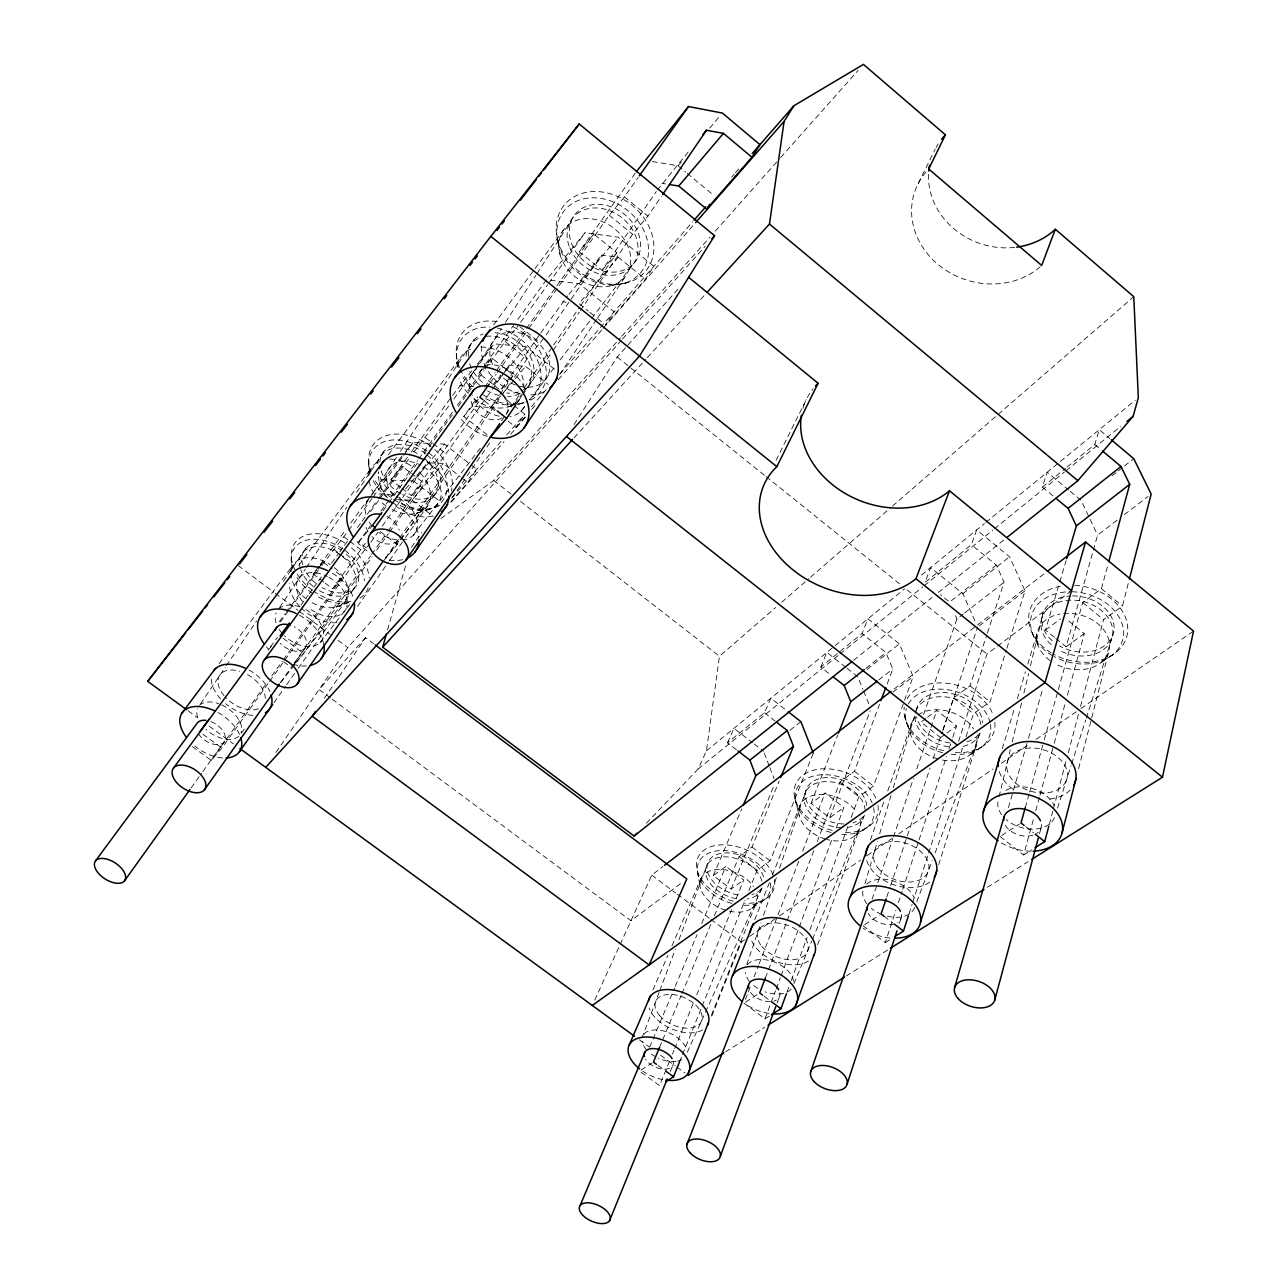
<?xml version="1.0" encoding="UTF-8"?>
<svg xmlns="http://www.w3.org/2000/svg" width="1288" height="1288" viewBox="0 0 1288 1288"><rect width="100%" height="100%" fill="white"/><g stroke="black" fill="none" stroke-linecap="round" stroke-linejoin="round"><path stroke-width="0.75" stroke-dasharray="5 3.75" d="M291.088 571.936L291.474 558.557M646.399 823.241L698.16 768.968L706.452 750.84L719.445 656.268L775.601 607.534M999.086 796.676L1010.323 749.793M1012.207 741.969L1021.577 702.894M1023.912 693.121L1028.597 673.592M1030.464 665.767L1043.119 613.024M1080.552 706.516L1103.575 619.673L1122.46 606.02L1128.884 580.92M1078.603 768.646L1109.081 650.36M1049.318 824.256L1052.908 810.748M1053.423 808.816L1066.206 760.564M1068.267 752.836L1078.491 714.244M1039.464 833.755L1041.042 827.942M1058.334 689.563L1082.677 602.575L1101.401 588.729L1108.227 563.597M1000.116 836.556L1023.638 854.974L1033.652 818.395M1035.761 810.699L1039.464 797.224M1039.98 795.308L1053.697 745.269M1054.228 743.337L1065.305 702.91M1067.414 695.214L1084.287 633.632L1066.512 619.126M1025.329 807.496L1029.112 793.971M1029.659 792.023L1043.715 741.759M1044.262 739.827L1057.786 691.495M387.559 629.848L405.978 564.386M1055.79 638.413L1066.11 646.785L1097.618 535.132L1118.081 519.434M1008.456 807.624L1012.915 792.201M1013.463 790.269L1027.937 740.133M1028.484 738.201L1042.958 688.066M864.956 883.632L877.418 841.499M879.672 833.835L890.99 795.533M893.26 787.87L914.754 715.082M915.317 713.166L917.024 707.418M1054.325 637.222L1045.486 630.057L1059.219 583.77M1059.799 581.838L1066.078 560.634M1002.322 748.731L1014.477 708.336M1017.359 698.708L1025.473 671.773M1027.776 664.077L1037.049 633.294M1067.06 467.061L1094.8 444.537L1099.26 429.693L1109.757 438.516M938.678 864.65L976.755 743.852M966.097 736.656L973.47 713.794L990.021 701.815L1006.314 650.134M1006.91 648.218L1025.023 590.789L1009.567 556.77L976.674 529.915L971.394 544.76L925.058 582.385L930.612 567.573L962.893 593.639L976.079 623.601M1057.529 808.075L1071.004 765.909M1071.616 763.993L1085.704 719.928M1086.315 718.012L1112.671 635.628M909.006 913.933L912.065 904.401M912.677 902.502L928.036 854.846M928.648 852.946L963.038 746.187M899.443 923.271L901.294 917.587M958.578 741.357L986.994 654.03L1069.942 591.884M1052.988 495.848L1042.411 487.089L1047.225 472.229L1068.75 490.084M863.04 925.718L885.259 942.623L895.885 910.326M898.396 902.727L902.147 891.328M902.775 889.428L918.392 841.933M919.02 840.034L946.535 756.442M949.031 748.827L952.17 739.328M952.782 737.428L956.533 726.029L936.795 710.396L927.296 717.432M942.784 730.199L953.603 697.983L970.009 685.86L986.737 634.984M987.365 633.1L1004.093 582.24L996.381 565.094L971.394 544.76M886.804 896.931L889.976 887.464M890.62 885.564L930.065 768.099M933.236 758.616L942.14 732.099M925.702 718.607L920.952 722.117L940.546 737.605L942.478 731.89M943.106 729.974L977.624 627.127M746.782 964.567L760.918 922.965M763.494 915.398L776.358 877.579M779.562 868.128L805.918 790.591M872.089 899.282L892.809 838.842M893.453 836.959L913.514 778.403M916.75 768.952L936.795 710.396M923.56 714.631L956.936 618.997L963.215 614.102M870.398 839.937L884.405 800.347M887.738 790.929L912.403 721.183M851.271 817.333L858.871 796.692L873.489 786.115L913.16 676.57L899.362 643.839L867.935 618.82L862.042 633.567L820.778 667.087L830.132 674.445M817.639 944.764L858.597 831.404M787.113 991.841L790.574 982.454M791.251 980.587L807.125 937.423M809.878 929.92L847.826 826.719M777.099 1002.95L779.868 995.479M743.965 1003.191L765.008 1018.792L775.489 990.762M776.181 988.878L780.367 977.673M781.059 975.805L798.512 929.05M799.22 927.183L832.016 839.309M836.202 828.087L843.881 807.528L825.077 792.989L811.038 803.374L829.73 817.767L843.881 807.528M817.204 841.74L839.921 782.009L854.443 771.287L879.543 704.327M887.207 683.88L892.777 668.987L885.903 652.517L862.042 633.567M916.798 901.809L932.27 860.497M935.088 852.978L980.104 732.824M659.102 992.485L642.084 1037.677A23.731 13.766 23.9 0 1 664.528 1031.237A23.731 13.766 23.9 0 1 686.552 1050.251M659.81 990.601L675.395 949.175M678.953 939.757L707.289 864.425M829.73 817.767L870.221 710.815M765.378 978.011L814.37 849.211M745.414 999.424L747.587 993.805M748.312 991.921L751.21 984.418M754.108 976.916L758.439 965.646M759.163 963.778L798.995 860.561M802.617 851.175L825.077 792.989M811.038 803.374L837.764 734.997M754.704 919.761L769.451 882.538M772.398 875.099L800.428 804.388M711.395 1015.266L755.879 903.741M711.797 1016.135L741.292 942.108L747.926 937.551M748.859 890.733L757.151 870.269L770.176 860.851L813.275 753.142M679.565 1061.859L681.835 1056.273M682.576 1054.421L701.413 1007.924M702.169 1006.057L745.092 900.038M670.307 1071.487L672.561 1065.965M669.422 1061.521L659.553 1085.607L639.556 1071.101M672.449 1054.099L673.978 1050.396M674.735 1048.545L693.701 1002.225M696.744 994.803L731.648 909.57M736.205 898.461L743.788 879.929L725.836 866.357L713.311 875.615L731.165 889.058L743.788 879.929M714.373 915.816L739.071 856.568L751.983 847.021L779.127 781.156M731.165 889.058L773.879 785.857M820.778 667.087L826.864 652.388L845.395 667.007M659.585 1047.273L661.903 1041.718M662.676 1039.867L681.191 995.431M681.964 993.579L711.282 923.222M793.891 983.662L811.746 941.045M812.519 939.194L863.717 816.898M649.667 1047.128L674.542 988.089M675.315 986.254L697.082 934.605M701.735 923.528L725.836 866.357M713.311 875.615L741.647 809.025M652.952 989.973L667.957 955.149M671.917 945.988L701.155 878.175M736.43 749.761L727.462 742.854L764.46 712.811L770.804 698.225L786.646 710.557M727.462 742.854L733.967 728.348L752.643 742.757M687.277 1052.216L704.697 1013.898M705.518 1012.062L761.933 887.979M594.766 1000.052L651.776 875.115L662.934 866.534M918.296 183.347L935.217 149.054M776.117 460.283L807.045 398.073A86.924 69.81 22.2 0 1 813.066 388.815M574.029 424.605L617.177 357.018L678.052 289.108M470.893 375.871L475.24 369.157M476.319 367.483L501.241 328.907M505.572 322.193L535.921 275.229M536.999 273.555L571.679 219.878M550.282 280.285L579.165 283.634L614.102 311.857L605.489 324.914L645.369 279.255L653.837 266.294L618.176 237.169L585.106 232.677L546.434 279.834L516.15 321.71M366.307 503.141L368.513 499.792M369.624 498.118L396.736 456.966M400.536 451.219L473.968 339.807M279.609 607.517L305.288 569.119M306.415 567.445L346.617 507.359M356.663 492.322L384.597 450.591M559.749 374.534L596.586 319.456M597.696 317.798L625.614 276.067M508.084 421.16L515.957 427.358L524.844 414.189L514.25 405.833M200.606 703.715L225.223 667.345M226.334 665.687L256.537 621.041M283.392 581.371L305.771 548.302M450.655 502.079L467.769 482.501L476.753 469.315L470.587 464.517M324.431 698.209L365.551 637.657L373.584 643.694M580.373 310.569L632.553 234.287L647.912 216.126L661.436 196.307M275.938 752.466L347.792 647.606L621.202 340.563M452.217 497.619L490.47 441.72M516.343 403.917L519.724 398.974M516.858 403.418L521.399 396.784M522.526 395.126L552.021 352.01M553.148 350.368L579.246 312.227M411.436 547.336L421.691 532.443M635.209 173.252L579.197 251.691L602.108 270.287L656.3 191.542M657.427 189.916L688.678 151.485M501.596 420.806L504.993 415.863M506.12 414.221L519.676 394.45M524.2 387.865L552.455 346.697M553.582 345.055L579.584 307.172M580.711 305.53L616.888 252.818L593.784 234.013L579.197 251.691M514.492 377.03L527.098 358.95L545.017 336.619M546.144 334.977L601.754 255.105L618.321 257.23L645.369 279.255M357.629 606.342L388.413 562.115M389.556 560.473L404.368 539.173M405.511 537.531L427.165 506.409M398.443 539.559L383.502 560.94L399.795 541.427M400.938 539.785L500.726 396.752M501.869 395.11L509.903 383.599M509.742 377.223L500.549 390.344L508.277 381.2M510.885 375.581L539.608 334.59M540.767 332.948L567.638 295.773M399.602 537.917L508.841 381.683M509.984 380.041L513.445 375.098L491.63 357.823L486.526 363.989M273.958 702.733L285.501 686.343M286.661 684.701L297.061 669.953M298.22 668.311L345.587 601.126M295.081 663.32L303.566 653.483L372.103 556.658M376.74 550.089L388.364 533.667M389.523 532.041L491.163 391.021M492.306 389.395L502.61 374.824M503.753 373.214L509.468 365.116L525.617 366.436L548.318 384.468M401.985 488.361L411.452 495.655L479.909 400.359M528.821 328.392L609.272 215.241L624.455 196.855L638.172 177.502M280.543 682.463L293.245 664.528M294.405 662.901L304.805 648.234A17.517 11.157 34.3 0 0 294.163 626.773M292.601 665.896L370.493 556.03M371.652 554.387L386.77 533.071M387.93 531.429L422.802 482.227L411.677 473.646M487.17 434.829L463.761 416.491L477.687 396.946M484.658 387.157L495.107 372.506M496.266 370.863L525.295 330.131M526.454 328.504L593.784 234.013M490.342 382.504L496.17 374.309M497.345 372.667L527.661 330.034M192.379 746.654L211.264 760.355L221.874 748.07L268.435 683.01M269.594 681.384L283.569 661.871M284.728 660.245L353.395 564.289L369.592 543.874M370.751 542.248L377.706 532.524M382.343 526.035L427.536 462.795L443.265 463.471L460.106 476.56M325.172 583.126L332.658 588.777L365.212 543.423M191.123 787.886L201.669 773.186M202.844 771.544L223.935 742.13M211.264 760.355L267.115 682.415M271.768 675.926L282.233 661.308M283.408 659.681L342.737 576.879L333.673 570.037M382.987 510.901L387.688 504.397M388.863 502.755L418.214 462.022M424.09 453.891L452.281 414.784M458.142 406.638L483.982 370.799M485.157 369.157L505.121 341.465L518.323 325.462M520.674 322.209L547.609 284.761M548.785 283.135L585.106 232.677M499.003 389.121L478.894 373.246L484.707 365.196M485.882 363.586L514.991 323.32M366.404 547.931L358.644 542.023L370.413 525.729M381.007 511.062L417.489 460.524M418.664 458.898L452.78 411.613M457.498 405.092L491.63 357.823M370.509 511.626L378.736 500.324M379.912 498.714L410.486 456.741M414.012 451.895L449.174 405.414M453.891 398.942L478.637 364.907M479.812 363.28L493.964 343.832L526.196 346.714L555.498 370.042M400.407 487.154L390.94 479.861L409.906 453.859M411.081 452.233L451.396 397.01M452.571 395.384L472.39 370.155M270.432 646.962L277.483 637.286M301.006 605.022L308.057 595.346M309.233 593.72L312.759 588.89M313.934 587.28L317.46 582.434M318.635 580.824L322.177 575.978M331.579 563.081L338.631 553.389M339.807 551.779L343.333 546.933M344.508 545.323L348.05 540.493M357.452 527.581L360.978 522.735M362.153 521.125L377.448 500.147M378.624 498.536L402.146 466.272L410.083 472.406M280.269 622.024L288.576 610.705M289.768 609.095L320.583 567.074M321.775 565.464L347.406 532.057M348.581 530.463L372.023 498.488M373.198 496.894L402.484 456.934M403.659 455.324L413.029 442.541L430.675 443.426M323.674 581.999L313.177 574.094L319.038 566.108M320.213 564.514L346.053 529.352M350.755 522.976L370.719 495.816M371.894 494.206L404.11 453.408M279.271 621.75L285.195 613.684M286.387 612.058L317.186 570.117M318.377 568.507L323.111 562.051L332.175 568.894M493.642 324.785L533.892 270.174M535.067 268.564L563.484 230.021M388.429 454.696L461.265 356.647M298.719 565.287L371.991 467.238M219.105 663.562L293.326 564.691M521.141 411.113L524.796 406.316M529.674 399.924L555.225 366.339M560.103 359.948L590.532 319.971M591.739 318.377L633.133 264.024A38.238 30.912 38 0 0 609.659 206.322A38.238 30.912 38 0 0 571.952 244.527A38.238 30.912 38 0 0 633.133 264.024M413.239 535.357L480.327 448.192M514.492 403.804L521.801 394.305M523.025 392.711L527.903 386.384M320.068 642.631L349.612 604.555M385.321 558.541L398.861 541.089M400.101 539.495L435.795 493.481M241.275 733.033L244.978 728.3M280.655 682.592L354.49 588.036M405.382 451.863L413.029 442.541M477.462 363.957L493.964 343.832M313.177 574.094L319.392 566.559M320.632 565.062L323.111 562.051M390.94 479.861L402.146 466.272M478.894 373.246L485.254 365.534M268.081 650.199L271.655 645.916M358.644 542.023L372.425 525.568M463.761 416.491L478.605 398.749M405.607 488.925L427.536 462.795M492.757 385.032L500.469 375.838M505.604 369.72L509.468 365.116M568.91 294.26L601.754 255.105M407.668 480.762L413.48 480.971L444.408 444.135L469.057 463.31M494.141 384.903L504.397 372.683M505.685 371.153L526.196 346.714M579.165 283.634L618.176 237.169M652.42 161.515L678.068 165.814L683.139 159.793M709.72 128.14L719.831 116.081M332.658 588.777L342.737 576.879M411.452 495.655L422.802 482.227M509.565 379.67L513.445 375.098M602.108 270.287L616.888 252.818M396.591 499.68L412.128 500.147L443.265 463.471M474.773 406.477L490.744 407.523L503.656 392.309M504.944 390.795L513.993 380.137M515.281 378.608L525.617 366.436M618.321 257.23L578.988 303.566L588.342 311.1M451.782 497.941L501.451 441.011M506.651 435.038L524.844 414.189M531.381 406.702L547.062 388.718M560.119 373.729L692.783 221.649M731.6 177.148L734.176 174.186M735.464 172.705L739.344 168.277M515.957 427.358L526.438 415.364M531.686 409.359L535.615 404.867M451.251 502.143L504.075 441.72M510.676 434.169L526.534 416.04M558.235 379.783L601.818 329.921M603.138 328.408L694.264 224.16M440.882 518.581L493.69 480.456L620.494 337.762M621.83 336.265L709.93 237.137M715.275 231.132L779.337 159.036M780.673 157.522L858.098 70.405M622.539 339.066L705.228 246.201M365.551 637.657L319.086 689.499L330.388 697.887M574.046 437.856L645.98 359.159M647.333 357.678L704.343 295.322M781.671 602.269L808.993 578.554M810.506 577.233L890.942 507.424M892.471 506.104L1133.778 296.691M706.452 750.84L904.627 588.825M921.451 575.076L984.354 523.636M985.884 522.381L1135.324 400.198M1042.411 487.089L1065.53 468.317M698.16 768.968L838.472 655.222M840.018 653.966L922.643 586.974M924.204 585.718L992.807 530.109M994.352 528.837L1064.516 471.971M1066.078 470.7L1120.64 426.473M853.654 660.261L932.045 597.455M938.324 592.432L1004.173 539.672M865.81 668.391L885.903 652.517M996.381 565.094L949.562 602.124L940.385 594.718M789.995 730.264L800.894 721.65M866.985 669.422L899.362 643.839M962.893 593.639L1009.567 556.77M1112.043 475.803L1116.68 472.133M1118.242 470.893L1122.878 467.222M1124.44 465.998L1133.73 458.657M878.786 679.903L892.777 668.987M964.793 612.879L1004.093 582.24M894.194 688.967L1045.695 572.613M892.826 692.155L913.16 676.57M979.202 625.92L1025.023 590.789M1124.392 514.604L1148.011 496.492M680.434 883.697L630.943 920.759L332.014 699.078M1045.486 630.057L1060.539 618.948M940.546 737.605L945.344 734.128M946.954 732.969L956.533 726.029M1066.11 646.785L1084.287 633.632M749.584 936.408L777.743 917.056M779.401 915.913L860.561 860.094M867.194 855.538L892.037 838.456M898.67 833.9L993.08 768.968M1001.372 763.269L1029.531 743.901M1036.148 739.344L1079.231 709.72M1080.874 708.593L1193.525 631.12M752.578 907.686L768.067 897.14M970.073 754.72L985.336 744.367M854.797 835.799L870.237 825.302M1101.079 662.579L1115.955 652.533M641.102 1070.103L651.873 1063.099M745.543 1002.161L758.133 993.966M864.683 924.655L879.43 915.06M1001.726 835.51L1019.388 824.014M765.008 1018.792L769.789 1015.781M885.259 942.623L891.876 938.437M1023.638 854.974L1031.736 849.839M725.595 1051.845L764.686 1027.277M846.28 975.982L888.784 949.256M987.381 887.287L1028.178 861.64M336.023 607.115L352.461 601.126M416.571 513.284L433.09 508.036M507.891 406.928L515.2 405.028M517.035 404.561L524.345 402.661A48.96 36.917 36.5 0 1 513.687 404.174M612.283 285.34L628.496 282.41M382.456 479.828L405.72 480.682M440.496 443.925L444.408 444.135M459.687 385.627L473.646 386.642M562.598 301.795L566.237 302.181M661.952 183.347L665.671 183.943M188.129 710.799L197.821 717.883M209.139 726.126L233.386 743.804M639.428 1039.819L649.184 1046.919M660.567 1055.21L675.186 1065.884M676.812 1067.06L684.942 1072.985M202.828 734.208L221.874 748.07M658.055 1065.466L664.254 1069.974M283.65 661.758L289.881 666.379M283.151 638.284L303.566 653.483M764.251 996.332L770.305 1000.84M238.28 565.641L273.7 592.158M275.31 593.366L297.866 610.238M299.476 611.446L330.066 634.34M338.116 640.378L347.792 647.606M651.776 875.115L675.749 893.067M677.343 894.258L709.318 918.183M710.928 919.374L741.292 942.108M333.624 549.3L338.197 552.761M339.71 553.904L353.395 564.289M739.071 856.568L757.151 870.269M343.896 536.855L348.485 540.348M350.014 541.507L363.796 551.989M751.983 847.021L770.176 860.851M380.266 531.558L397.509 544.727M884.067 916.267L893.019 923.11M412.128 500.147L433.171 516.343M413.48 480.971L440.464 501.789M754.188 743.965L763.526 751.178M461.651 477.751L467.769 482.501M764.46 712.811L775.102 721.087M427.391 462.263L434.829 468.027M839.921 782.009L858.871 796.692M493.69 480.456L511.062 493.98M520.529 501.37L719.445 656.268M425.604 437.839L431.593 442.492M433.09 443.652L446.566 454.133M854.443 771.287L873.489 786.115M484.578 400.987L495.606 409.665M1025.747 826.703L1033.652 832.917M490.744 407.523L495.478 411.242M506.699 399.876L512.737 404.641M846.924 668.214L857.728 676.731L862.863 689.257M505.121 341.465L527.098 358.95M953.603 697.983L973.47 713.794M519.805 326.637L540.477 343.139M970.009 685.86L990.021 701.815M617.177 357.018L764.476 475.32M766.038 476.576L900.811 584.816M907.074 589.84L986.994 654.03M589.904 312.356L596.135 317.379M597.696 318.635L602.365 322.403M609.272 215.241L632.553 234.287M1082.677 602.575L1103.575 619.673M624.455 196.855L647.912 216.126M1101.401 588.729L1122.46 606.02M678.068 165.814L685.731 172.173M687.277 173.445L713.327 195.068M1070.28 491.356L1081.035 500.291L1097.618 535.132M1094.8 444.537L1100.966 449.705M1032.01 632.617L1039.094 647.8M955.455 615.632L956.936 618.997M863.604 691.044L869.464 705.357M764.235 752.997L769.129 765.764M769.822 767.584L774.008 778.532M904.53 715.935L910.487 733.677M794.841 798.109L799.22 815.69M697.388 871.107L700.511 888.446M557.913 240.84L560.055 254.605M456.242 353.331L457.401 368.626A36.096 26.984 36.4 0 1 472.954 348.307M368.722 462.328L368.964 475.755M1014.719 247.393A73.754 66.219 17.9 0 1 928.616 172.93M936.135 147.379A73.754 66.219 17.9 0 1 938.131 144.063M1040.221 266.777A75.702 67.008 18.8 0 1 938.195 264.587A75.702 67.008 18.8 0 1 926.008 171.932M702.636 1029.901A32.023 18.982 23.8 0 1 672.32 1029.16A32.023 18.982 23.8 0 1 649.2 1008.021M929.711 882.119A36.692 24.327 19.6 0 1 892.858 884.437A36.692 24.327 19.6 0 1 866.293 859.08M432.816 515.989A38.672 27.193 35.2 0 1 394.82 505.218M386.625 496.766A38.672 27.193 35.2 0 1 378.736 471.714M426.779 461.523A38.672 27.193 35.2 0 1 448.804 492.596M1070.199 790.043A39.703 27.805 16.1 0 1 1047.112 799.188M1012.932 789.125A39.703 27.805 16.1 0 1 998.925 770.208M544.277 391.649A41.635 31.604 36.2 0 1 530.237 394.853M520.449 393.806A41.635 31.604 36.2 0 1 487.138 369.656M486.139 367.901A41.635 31.604 36.2 0 1 481.696 346.182M252.834 715.355A33.842 20.721 34.1 0 1 225.658 703.715M220.699 698.998A33.842 20.721 34.1 0 1 211.329 677.939M249.003 670.066A33.842 20.721 34.1 0 1 269.9 691.576M808.462 961.057A34.18 21.413 22.1 0 1 775.263 961.25A34.18 21.413 22.1 0 1 750.84 938.276M336.844 622.668A36.096 23.635 34.6 0 1 301.183 607.968M299.927 606.664A36.096 23.635 34.6 0 1 289.301 583.174M332.401 573.208A36.096 23.635 34.6 0 1 353.765 599.451M990.488 724.436A43.808 31.218 18.5 0 1 949.997 754.108M942.655 752.723A43.808 31.218 18.5 0 1 906.398 708.513M908.33 704.005A43.808 31.218 18.5 0 1 952.235 690.593A43.808 31.218 18.5 0 1 990.15 722.713M873.602 807.608A40.991 27.724 21.4 0 1 841.193 834.221M831.034 832.483A40.991 27.724 21.4 0 1 795.211 798.029A40.991 27.724 21.4 0 1 827.443 774.796A40.991 27.724 21.4 0 1 872.105 802.875M770.385 883.101A38.559 24.762 23.4 0 1 741.292 905.11M731.842 903.371A38.559 24.762 23.4 0 1 697.484 872.298A38.559 24.762 23.4 0 1 723.534 850.531A38.559 24.762 23.4 0 1 766.859 874.101M1072.051 591.756A47.173 35.291 14.3 0 1 1122.605 640.007A47.173 35.291 14.3 0 1 1054.212 656.59M1052.489 655.624A47.173 35.291 14.3 0 1 1031.43 615.745A47.173 35.291 14.3 0 1 1070.022 591.739M342.592 556.561A31.411 20.785 34.9 0 1 352.799 590.387A31.411 20.785 34.9 0 1 315.769 588.358M313.177 586.41A31.411 20.785 34.9 0 1 300.829 569.827M300.313 568.233A31.411 20.785 34.9 0 1 310.36 547.641A31.411 20.785 34.9 0 1 341.304 555.547M348.662 602.51A40.62 26.887 34.9 0 1 315.447 595.265M312.533 593.366A40.62 26.887 34.9 0 1 295.097 574.078M292.923 569.103A40.62 26.887 34.9 0 1 303.582 541.105A40.62 26.887 34.9 0 1 343.365 549.316M344.814 550.362A40.62 26.887 34.9 0 1 364.44 580.808M424.509 458.448A33.343 23.49 35.6 0 1 435.328 494.254A33.343 23.49 35.6 0 1 398.588 497.136M394.225 494.367A33.343 23.49 35.6 0 1 378.269 472.406M377.706 463.889A33.343 23.49 35.6 0 1 417.264 453.424M428.646 452.684A43.132 30.381 35.6 0 1 443.829 499.036A43.132 30.381 35.6 0 1 396.817 503.882M387.575 497.748A43.132 30.381 35.6 0 1 372.844 479.941M370.252 473.565A43.132 30.381 35.6 0 1 382.842 442.235A43.132 30.381 35.6 0 1 425.62 450.365M497.426 328.134A45.982 34.599 36.5 0 1 537.515 360.35A45.982 34.599 36.5 0 1 529.143 399.715M524.184 402.371A45.982 34.599 36.5 0 1 517.357 404.4M515.683 404.673A45.982 34.599 36.5 0 1 483.757 397.509M469.943 386.481A45.982 34.599 36.5 0 1 463.004 377.32M458.415 367.37A45.982 34.599 36.5 0 1 489.987 327.12M519.595 393.774A35.549 26.758 36.5 0 1 507.649 396.43M499.293 395.48A35.549 26.758 36.5 0 1 487.669 390.924M480.166 385.659A35.549 26.758 36.5 0 1 469.267 371.668M466.095 356.18A35.549 26.758 36.5 0 1 480.794 337.553M486.123 336.345A35.549 26.758 36.5 0 1 524.297 354.393A35.549 26.758 36.5 0 1 525.375 389.668M980.023 733.017A33.874 24.134 18.5 0 1 961.186 746.734M948.725 746.831A33.874 24.134 18.5 0 1 915.027 717.738M915.832 711.459A33.874 24.134 18.5 0 1 951.43 697.887A33.874 24.134 18.5 0 1 981.021 726.738M258.405 708.69A26.404 16.164 34.1 0 1 225.142 696.921M224.08 695.697A26.404 16.164 34.1 0 1 219.62 675.331A26.404 16.164 34.1 0 1 239.761 671.289M247.505 674.59A26.404 16.164 34.1 0 1 265.296 698.434M346.214 608.451A28.159 18.434 34.6 0 1 308.782 607.856M302.503 601.56A28.159 18.434 34.6 0 1 300.04 577.008A28.159 18.434 34.6 0 1 327.297 576.493M328.923 577.346A28.159 18.434 34.6 0 1 346.762 606.922M423.897 466.948A30.155 21.204 35.2 0 1 438.097 503.27A30.155 21.204 35.2 0 1 398.749 500.855M393.323 495.413A30.155 21.204 35.2 0 1 390.087 466.868A30.155 21.204 35.2 0 1 420.452 465.016M492.66 364.552A32.474 24.649 36.2 0 1 511.368 331.966A32.474 24.649 36.2 0 1 549.509 363.232A32.474 24.649 36.2 0 1 518.903 386.078M515.442 384.999A32.474 24.649 36.2 0 1 500.114 375.098M864.409 815.224A31.685 21.445 21.4 0 1 847.762 827.347M842.191 827.733A31.685 21.445 21.4 0 1 804.565 802.843A31.685 21.445 21.4 0 1 830.905 781.848A31.685 21.445 21.4 0 1 865.037 809.524M1051.201 644.644A36.467 27.29 14.3 0 1 1064.935 600.675A36.467 27.29 14.3 0 1 1112.687 634.678A36.467 27.29 14.3 0 1 1058.495 649.844M761.868 888.124A29.817 19.143 23.4 0 1 747.04 898.944M736.495 898.654A29.817 19.143 23.4 0 1 705.695 873.779A29.817 19.143 23.4 0 1 729.733 857.164A29.817 19.143 23.4 0 1 761.868 881.121M802.955 408.216A86.924 69.81 22.2 0 1 806.224 399.699M210.846 721.57A16.406 9.757 33.8 0 1 223.693 742.387A16.406 9.757 33.8 0 1 198.658 734.144M346.424 554.114A31.556 20.93 34.9 0 1 356.035 586.233A31.556 20.93 34.9 0 1 322.306 587.682M315.56 583.11A31.556 20.93 34.9 0 1 305.401 571.292M302.664 564.82A31.556 20.93 34.9 0 1 311.599 544.502A31.556 20.93 34.9 0 1 341.127 550.089M238.811 736.189A25.1 15.053 33.9 0 1 205.967 729.346M197.708 717.513A25.1 15.053 33.9 0 1 197.386 708.706M199.479 705.373A25.1 15.053 33.9 0 1 218.767 703.715M221.729 704.906A25.1 15.053 33.9 0 1 241.001 732.92M222.518 757.94A34.631 20.592 33.8 0 1 194.762 745.977M217.946 712.522A34.631 20.592 33.8 0 1 240.776 737.67M334.333 567.638A31.846 20.93 34.8 0 1 345.699 600.949A31.846 20.93 34.8 0 1 310.408 601.689M306.303 598.952A31.846 20.93 34.8 0 1 290.991 575.768M291.201 569.795A31.846 20.93 34.8 0 1 330.259 564.675M368.191 587.94A43.261 28.69 34.9 0 1 359.996 598.051M350.787 601.464A43.261 28.69 34.9 0 1 313.998 591.401M312.485 590.323A43.261 28.69 34.9 0 1 295.258 542.538A43.261 28.69 34.9 0 1 346.907 544.389M351.447 547.883A43.261 28.69 34.9 0 1 369.334 577.99M502.24 417.972A20.286 15.037 35.7 0 1 482.646 416.346A20.286 15.037 35.7 0 1 470.828 399.264M506.603 400.697A20.286 15.037 35.7 0 1 505.315 415.444M524.619 406.187A30.993 23.136 35.9 0 1 509.855 416.571M499.116 416.201A30.993 23.136 35.9 0 1 472.133 395.303M469.83 388.541A30.993 23.136 35.9 0 1 476.56 368.803M485.512 365.084A30.993 23.136 35.9 0 1 525.633 391.842M487.25 436.358A42.842 31.765 35.7 0 1 459.285 416.926M673.238 1061.264A15.504 8.919 24 0 1 663.272 1069.12A15.504 8.919 24 0 1 645.626 1059.235M761.337 888.833A29.946 19.272 23.4 0 1 751.87 894.596M738.088 894.951A29.946 19.272 23.4 0 1 707.064 869.32A29.946 19.272 23.4 0 1 732.969 853.445A29.946 19.272 23.4 0 1 763.929 879.108M681.803 1059.67A23.731 13.766 23.9 0 1 677.617 1061.151M676.007 1061.409A23.731 13.766 23.9 0 1 658.249 1058.124M655.511 1056.74A23.731 13.766 23.9 0 1 650.504 1053.439M646.431 1049.623A23.731 13.766 23.9 0 1 642.068 1041.477M756.797 893.47A30.22 19.272 23.4 0 1 722.536 909.103A30.22 19.272 23.4 0 1 705.309 873.345A30.22 19.272 23.4 0 1 753.432 886.466M662.74 1079.602A32.731 18.821 24 0 1 642.793 1071.246M774.394 879.559A41.071 26.436 23.4 0 1 743.353 903.049M733.291 901.198A41.071 26.436 23.4 0 1 696.534 866.566A41.071 26.436 23.4 0 1 728.541 845.089A41.071 26.436 23.4 0 1 772.961 874.584M304.87 648.17A17.517 11.157 34.3 0 1 280.237 643.308M427.069 454.906A33.504 23.635 35.6 0 1 438.242 490.422A33.504 23.635 35.6 0 1 402.484 494.656M400.987 493.851A33.504 23.635 35.6 0 1 381.087 470.764M379.88 462.07A33.504 23.635 35.6 0 1 425.7 453.795M305.9 609.626A26.79 17.195 34.3 0 1 320.954 641.666A26.79 17.195 34.3 0 1 284.535 635.853M282.201 633.406A26.79 17.195 34.3 0 1 279.238 629.526M276.034 622.812A26.79 17.195 34.3 0 1 276.067 612.975M278.482 609.176A26.79 17.195 34.3 0 1 299.605 606.793M306.512 665.928A36.998 23.554 34.3 0 1 294.195 664.656M268.725 649.474A36.998 23.554 34.3 0 1 266.262 646.721M299.557 615.213A36.998 23.554 34.3 0 1 324.077 646.415M420.194 473.131A33.842 23.667 35.5 0 1 426.537 507.214A33.842 23.667 35.5 0 1 390.57 508.76M386.126 505.975A33.842 23.667 35.5 0 1 379.509 500.324M374.228 493.755A33.842 23.667 35.5 0 1 369.237 481.342M369.479 472.97A33.842 23.667 35.5 0 1 379.252 461.217M389.701 459.091A33.842 23.667 35.5 0 1 413.464 467.335M439.868 505.363A45.933 32.425 35.6 0 1 373.89 478.46M370.928 471.988A45.933 32.425 35.6 0 1 384.726 436.197A45.933 32.425 35.6 0 1 433.428 448.449M434.748 449.593A45.933 32.425 35.6 0 1 451.315 491.018M779.852 992.71A16.567 10.095 22.3 0 1 773.895 1001.066M770.353 1001.597A16.567 10.095 22.3 0 1 749.697 991.019M863.363 816.318A31.83 21.59 21.4 0 1 852.769 822.823M843.704 823.95A31.83 21.59 21.4 0 1 805.902 798.93A31.83 21.59 21.4 0 1 832.386 777.775A31.83 21.59 21.4 0 1 866.663 805.612M791.154 989.087A25.358 15.569 22.2 0 1 765.04 991.824M757.682 988.299A25.358 15.569 22.2 0 1 753.802 985.562M749.552 981.44A25.358 15.569 22.2 0 1 745.253 972.537M747.362 964.728A25.358 15.569 22.2 0 1 773.605 961.766A25.358 15.569 22.2 0 1 793.472 981.343M860.126 820.118A32.136 21.59 21.5 0 1 826.88 839.47M825.286 839.019A32.136 21.59 21.5 0 1 804.227 799.768A32.136 21.59 21.5 0 1 856.826 812.486M768.952 1013.431A34.985 21.3 22.3 0 1 745.881 1004.334M877.965 805.483A43.647 29.592 21.4 0 1 843.093 832.241M832.273 830.39A43.647 29.592 21.4 0 1 794.149 793.649A43.647 29.592 21.4 0 1 828.522 768.856A43.647 29.592 21.4 0 1 876.082 798.785M1041.412 824.481A19.32 13.186 16.6 0 1 1036.599 833.481M1032.863 835.204A19.32 13.186 16.6 0 1 1004.656 823.901M1072.582 595.909A36.628 27.451 14.2 0 1 1113.476 633.149A36.628 27.451 14.2 0 1 1059.541 645.932M1052.199 640.716A36.628 27.451 14.2 0 1 1068.847 596.103M1054.47 817.655A29.527 20.302 16.5 0 1 1006.282 819.651M1001.694 814.724A29.527 20.302 16.5 0 1 998.619 798.641M1005.944 790.365A29.527 20.302 16.5 0 1 1054.019 805.499M1063.566 613.491A37.03 27.531 14.5 0 1 1109.306 649.216A37.03 27.531 14.5 0 1 1054.727 663.578M1050.074 660.583A37.03 27.531 14.5 0 1 1059.911 614.006M1031.076 851.191A40.781 27.837 16.6 0 1 999.391 841.595M1074.755 585.316A50.232 37.658 14.2 0 1 1126.404 637.769A50.232 37.658 14.2 0 1 1052.843 653.821M1051.282 652.903A50.232 37.658 14.2 0 1 1028.903 614.618A50.232 37.658 14.2 0 1 1060.169 586.282M397.654 540.445A18.805 12.88 34.9 0 1 372.007 536.742M368.127 531.896A18.805 12.88 34.9 0 1 365.679 524.119M386.964 516.504A18.805 12.88 34.9 0 1 399.248 530.157M495.172 332.642A35.71 26.919 36.5 0 1 533.506 365.599A35.71 26.919 36.5 0 1 506.78 393.049M482.485 382.375A35.71 26.919 36.5 0 1 472.31 369.849M471.537 368.32A35.71 26.919 36.5 0 1 469.685 363.619M468.349 356.567A35.71 26.919 36.5 0 1 483.161 334.011M399.232 498.52A28.739 19.835 35 0 1 417.393 522.896A28.739 19.835 35 0 1 403.225 539.897M396.833 539.897A28.739 19.835 35 0 1 378.769 532.33M372.119 526.035A28.739 19.835 35 0 1 369.044 521.737M365.824 514.25A28.739 19.835 35 0 1 369.141 498.794M379.123 494.045A28.739 19.835 35 0 1 397.573 497.635M402.742 559.668A39.703 27.209 34.9 0 1 387.076 559.684M367.128 550.894A39.703 27.209 34.9 0 1 355.408 539.849M392.824 502.948A39.703 27.209 34.9 0 1 418.906 537.853M521.559 395.963A36.096 26.984 36.4 0 1 514.604 403.852M511.416 405.623A36.096 26.984 36.4 0 1 469.363 394.724M468.091 393.404A36.096 26.984 36.4 0 1 459.027 378.414M480.907 347.052A36.096 26.984 36.4 0 1 523.862 385.257M513.349 326.894A48.96 36.917 36.5 0 1 545.79 367.273A48.96 36.917 36.5 0 1 525.987 402.146M511.835 404.158A48.96 36.917 36.5 0 1 481.374 393.742M473.002 386.947A48.96 36.917 36.5 0 1 460.331 369.415M459.558 367.627A48.96 36.917 36.5 0 1 499.792 322.145M901.439 914.512A17.823 11.495 20 0 1 897.607 922.466M894.339 923.915A17.823 11.495 20 0 1 868.273 913.289M978.317 734.611A34.019 24.295 18.5 0 1 966.403 742.001M950.045 742.999A34.019 24.295 18.5 0 1 916.654 717.03M916.332 710.525A34.019 24.295 18.5 0 1 950.641 693.298A34.019 24.295 18.5 0 1 982.519 722.729M914.689 907.428A27.241 17.71 19.9 0 1 883.327 915.027M881.684 914.416A27.241 17.71 19.9 0 1 871.332 908.33M866.921 903.838A27.241 17.71 19.9 0 1 862.896 890.877M866.663 884.148A27.241 17.71 19.9 0 1 892.375 880.734A27.241 17.71 19.9 0 1 914.174 897.817M976.771 737.3A34.357 24.327 18.7 0 1 939.371 759.34M937.664 758.874A34.357 24.327 18.7 0 1 916.621 716.144M917.974 715.082A34.357 24.327 18.7 0 1 973.583 728.96M889.944 937.986A37.626 24.279 20 0 1 863.234 928.149M994.867 722.375A46.642 33.311 18.5 0 1 955.342 752.562M943.637 750.743A46.642 33.311 18.5 0 1 904.289 707.032M907.106 698.837A46.642 33.311 18.5 0 1 951.478 683.96A46.642 33.311 18.5 0 1 993.177 715.017M569.763 247.811A38.077 30.735 38 0 0 630.685 267.244A38.077 30.735 38 0 0 607.26 209.847A38.077 30.735 38 0 0 569.763 247.811M558.074 242.756A49.25 39.767 38 0 0 634.34 278.433A49.25 39.767 38 0 0 615.6 202.957A49.25 39.767 38 0 0 558.074 242.756M659.504 1015.395A24.987 14.812 23.8 0 0 700.189 1023.413A24.987 14.812 23.8 0 0 676.071 995.044A24.987 14.812 23.8 0 0 659.504 1015.395M761.691 946.197A26.662 16.712 22.1 0 0 805.725 954.231A26.662 16.712 22.1 0 0 780.995 923.448A26.662 16.712 22.1 0 0 761.691 946.197M877.708 867.613A28.626 18.982 19.6 0 0 925.67 875.615A28.626 18.982 19.6 0 0 900.376 841.966A28.626 18.982 19.6 0 0 877.708 867.613M1015.363 782.879A30.976 21.687 16.1 0 0 1066.319 780.576A30.976 21.687 16.1 0 0 1029.563 747.99A30.976 21.687 16.1 0 0 1015.363 782.879M559.845 253.833A38.672 31.041 37.8 0 0 619.769 281.686A38.672 31.041 37.8 0 0 604.716 222.647A38.672 31.041 37.8 0 0 559.845 253.833M557.527 239.407A52.438 42.407 38 0 0 638.703 277.451A52.438 42.407 38 0 0 618.9 197.016A52.438 42.407 38 0 0 557.527 239.407"/><path stroke-width="1.5" d="M707.048 292.36L769.483 224.064L784.086 121.426L793.891 105.745L863.443 64.4L945.44 134.854L928.68 169.002L1041.686 265.457L1055.323 229.264L1133.778 296.691L1138.334 397.751L1133.102 416.362L1077.863 480.649L1007.313 537.16M1031.575 859.499L1162.468 777.211L1193.525 631.12L1085.575 542.006L1047.289 571.389M1129.383 579.004L1151.166 494.077L1133.73 458.657L1111.254 439.772M1062.133 832.644L1076.108 778.355M1034.989 847.778L1044.713 841.628L1048.802 826.188M994.69 1000.293L1038.434 837.635M1108.743 561.665L1129.721 484.336L1120.995 466.481L1102.512 450.993M1025.329 807.496L1020.998 822.968L1024.153 825.447M852.076 661.517L634.147 836.089L382.681 647.188L386.481 633.696M1085.575 542.006L1045.035 682.64L592.287 1005.445M954.601 987.59L1004.028 816.866M1066.657 558.702L1076.382 525.907L1129.721 484.336M983.211 812.229L1000.003 756.442M920.55 922.176L936.859 870.414M895.192 936.328L903.468 931.095L908.378 915.849M847.118 1084.142L896.979 930.838M886.16 898.831L881.073 913.981L884.067 916.267M810.587 1072.099L867.323 906.994M850.386 896.496L868.402 845.588M795.791 1005.236L814.225 954.215M771.367 1014.767L780.914 1008.729L786.421 993.724M720.346 1156.157L775.714 1006.685M880.928 700.608L885.806 687.599M1162.468 777.211L915.977 578.715L949.481 490.792L1071.535 590.693M765.378 978.011L759.695 992.951L762.738 995.205M686.81 1144.726L748.489 985.336M838.488 733.146L850.772 701.735L877.225 681.111M732.582 975.58L753.239 923.48M688.404 1072.888L708.432 1022.704M665.767 1081.662L673.544 1076.736L679.565 1061.859M609.498 1220.799A16.599 8.581 24.4 0 0 591.804 1203.25A16.599 8.581 24.4 0 0 583.11 1215.566A16.599 8.581 24.4 0 0 609.498 1220.799L667.313 1078.861M780.641 777.501L793.472 746.396L787.274 730.538L776.632 722.262M659.585 1047.273L653.419 1062.085L656.51 1064.339M580.051 1205.697L645.047 1051.861M743.224 805.322L755.815 775.73L793.472 746.396M629.236 1044.954L650.585 995.463M915.977 578.715A91.657 70.679 22.8 0 1 792.893 569.827A91.657 70.679 22.8 0 1 776.841 466.675L818.105 383.261L688.645 277.29M186.502 709.624L147.718 681.352L490.825 236.364L579.23 123.97L714.566 235.704L639.508 356.084L265.714 767.374M669.406 184.538L678.744 186.036L706.645 209.139L751.967 157.265L759.952 144.642L722.375 113.07L688.516 106.534L636.369 171.626M706.645 209.139L709.72 204.341M524.039 427.938L557.527 377.867M315.544 711.314L312.211 716.225L649.136 964.921L686.81 878.915L375.194 644.902M662.563 194.665L706.5 130.233L723.437 133.372L751.967 157.265M415.106 551.876L447.725 504.204M490.293 437.276L506.651 418.342L515.715 405.076M405.945 560.248A22.186 15.134 34.4 0 0 388.316 530.093A22.186 15.134 34.4 0 0 370.96 549.863A22.186 15.134 34.4 0 0 405.945 560.248L499.68 423.671M321.147 658.78L353.073 612.895M297.013 684.363A20.431 12.783 33.8 0 0 279.85 657.701A20.431 12.783 33.8 0 0 265.167 674.429A20.431 12.783 33.8 0 0 297.013 684.363L382.778 561.713M239.294 751.902L272.798 704.375M639.315 175.876L688.516 106.534M204.261 790.027A18.918 10.932 33.4 0 0 187.645 766.199A18.918 10.932 33.4 0 0 175.071 780.528A18.918 10.932 33.4 0 0 204.261 790.027L279.383 684.089M489.182 384.146L479.844 397.268L483 399.747M370.719 533.377L473.453 390.377M124.356 881.056A17.63 9.467 33 0 0 108.289 859.563A17.63 9.467 33 0 0 97.405 871.976A17.63 9.467 33 0 0 124.356 881.056L189.964 789.528M381.812 512.544L372.425 525.568L375.549 527.967M280.011 635.95L289.414 623.022M264.233 660.1L367.805 517.647A18.805 12.88 34.9 0 1 381.007 514.363M199.656 731.906L209.139 718.978M173.622 767.906L276.743 627.32M95.602 860.754L197.45 722.842A16.406 9.757 33.8 0 1 205.79 720.33M454.6 377.787L490.1 329.599M350.223 506.12L383.663 461.12M260.289 616.711L293.922 571.711M181.994 712.989L215.515 668.343M239.504 564.064L246.861 554.516M264.024 532.282L272.621 521.157M289.784 498.923L294.694 492.563M315.544 465.548L320.438 459.204M322.902 456.016L325.349 452.845M341.288 432.188L347.422 424.251M370.735 394.064L373.182 390.876M391.584 367.048L398.942 357.517M417.328 333.689L421.015 328.923M444.312 298.736L446.775 295.564M470.072 265.376L472.519 262.189M474.982 259.017L477.429 255.845M497.055 230.423L499.503 227.235M501.966 224.064L504.413 220.892M520.352 200.236L536.307 179.579M538.754 176.408L541.202 173.22M543.665 170.048L579.23 123.97M147.718 681.352L185.649 632.875M188.096 629.751L202.78 610.979M205.227 607.856L207.674 604.732M213.792 596.908L224.804 582.836M227.252 579.713L229.699 576.589M702.668 134.789L706.5 130.233M678.744 186.036L723.437 133.372M694.087 220.151L705.76 206.772M752.224 153.513L793.891 105.745M695.584 222.647L784.086 121.426M711.894 238.699L714.566 235.704M382.681 647.188L572.693 439.337M634.147 836.089L636.868 833.239M1126.871 421.418L1133.102 416.362M755.815 775.73L749.89 760.113L787.274 730.538M850.772 701.735L844.187 685.506L864.28 669.615M1076.382 525.907L1068.09 508.358L1120.995 466.481M664.528 865.311L891.006 691.414M688.195 1075.367L723.888 1052.924M768.083 1025.135L844.59 977.045M890.491 948.193L983.984 889.412M239.858 748.521L634.549 1036.26M665.799 1071.101L673.544 1076.736M771.818 1001.967L780.914 1008.729M894.516 924.253L903.468 931.095M737.927 750.904L749.89 760.113M788.224 711.797L800.894 721.65L813.275 753.142M497.184 410.904L506.651 418.342M1035.23 834.157L1044.713 841.628M833.255 676.908L844.187 685.506M566.479 436.439L957.338 745.156M490.825 236.364L776.841 466.675M1055.999 498.343L1068.09 508.358M769.483 224.064L1077.863 480.649M1055.323 229.264A73.754 66.219 17.9 0 1 1016.57 247.167M928.761 170.998A73.754 66.219 17.9 0 1 929.566 165.331M941.576 139.281A73.754 66.219 17.9 0 1 945.44 134.854M865.842 855.747A36.692 24.327 19.6 0 1 907.509 838.037A36.692 24.327 19.6 0 1 934.251 877.257M998.313 766.489A39.703 27.805 16.1 0 1 1043.087 743.176A39.703 27.805 16.1 0 1 1073.58 785.535M648.54 1000.921A32.023 18.982 23.8 0 1 684.942 993.273A32.023 18.982 23.8 0 1 707.498 1025.039M448.965 496.138A38.672 27.193 35.2 0 1 441.269 511.964M379.606 468.156A38.672 27.193 35.2 0 1 423.816 459.8M482.887 341.223A41.635 31.604 36.2 0 1 537.466 333.173A41.635 31.604 36.2 0 1 549.863 387.913M271.108 694.908A33.842 20.721 34.1 0 1 265.36 712.811M213.583 670.919A33.842 20.721 34.1 0 1 245.847 668.456M750.244 932.335A34.18 21.413 22.1 0 1 789.399 920.775A34.18 21.413 22.1 0 1 813.614 955.873M354.393 603.058A36.096 23.635 34.6 0 1 346.73 619.592M290.621 576.863A36.096 23.635 34.6 0 1 327.377 570.536M949.481 490.792A86.924 69.81 22.2 0 1 850.724 496.476A86.924 69.81 22.2 0 1 801.361 415.332M815.497 385.965A86.924 69.81 22.2 0 1 818.105 383.261M240.776 737.67A34.631 20.592 33.8 0 1 226.141 757.988M186.406 737.348A34.631 20.592 33.8 0 1 183.846 710.815A34.631 20.592 33.8 0 1 214.726 710.879M471.505 393.806A20.286 15.037 35.7 0 1 487.46 386.078A20.286 15.037 35.7 0 1 505.894 399.232M456.29 412.562A42.842 31.765 35.7 0 1 474.789 366.758A42.842 31.765 35.7 0 1 528.161 405.173A42.842 31.765 35.7 0 1 490.631 437.26M644.451 1056.579A15.504 8.919 24 0 1 654.385 1048.625A15.504 8.919 24 0 1 672.095 1058.591M639.524 1068.847A32.731 18.821 24 0 1 639.75 1037.742A32.731 18.821 24 0 1 686.746 1057.851A32.731 18.821 24 0 1 665.88 1080.117M275.374 629.913A17.517 11.157 34.3 0 1 290.042 625.099M324.077 646.415A36.998 23.554 34.3 0 1 310.199 665.397M264.072 643.887A36.998 23.554 34.3 0 1 262.414 614.215A36.998 23.554 34.3 0 1 296.111 613.458M748.57 988.105A16.567 10.095 22.3 0 1 759.92 979.121A16.567 10.095 22.3 0 1 778.757 989.764M741.808 1001.195A34.985 21.3 22.3 0 1 744.544 967.385A34.985 21.3 22.3 0 1 794.519 988.041A34.985 21.3 22.3 0 1 772.333 1013.817M1003.706 820.311A19.32 13.186 16.6 0 1 1024.685 809.25M1026.327 809.685A19.32 13.186 16.6 0 1 1040.511 820.875M998.039 840.645A40.781 27.837 16.6 0 1 997.379 796.242A40.781 27.837 16.6 0 1 1058.205 814.451A40.781 27.837 16.6 0 1 1033.105 851.159M418.97 539.833A39.703 27.209 34.9 0 1 406.477 558.445M353.137 536.71A39.703 27.209 34.9 0 1 353.588 502.417A39.703 27.209 34.9 0 1 392.824 502.948M867.226 910.069A17.823 11.495 20 0 1 880.332 899.829A17.823 11.495 20 0 1 900.425 911.26M860.32 925.943A37.626 24.279 20 0 1 862.091 887.722A37.626 24.279 20 0 1 916.589 906.752A37.626 24.279 20 0 1 895.45 938.195M690.481 1153.243A17.823 9.805 22.9 0 0 719.316 1158.508A17.823 9.805 22.9 0 0 700.962 1139.397A17.823 9.805 22.9 0 0 690.481 1153.243M957.725 998.136A21.027 13.122 18.1 0 0 992.984 1003.32A21.027 13.122 18.1 0 0 973.309 980.104A21.027 13.122 18.1 0 0 957.725 998.136M814.048 1081.534A19.272 11.302 20.9 0 0 845.781 1086.798A19.272 11.302 20.9 0 0 826.767 1065.82A19.272 11.302 20.9 0 0 814.048 1081.534"/></g></svg>
